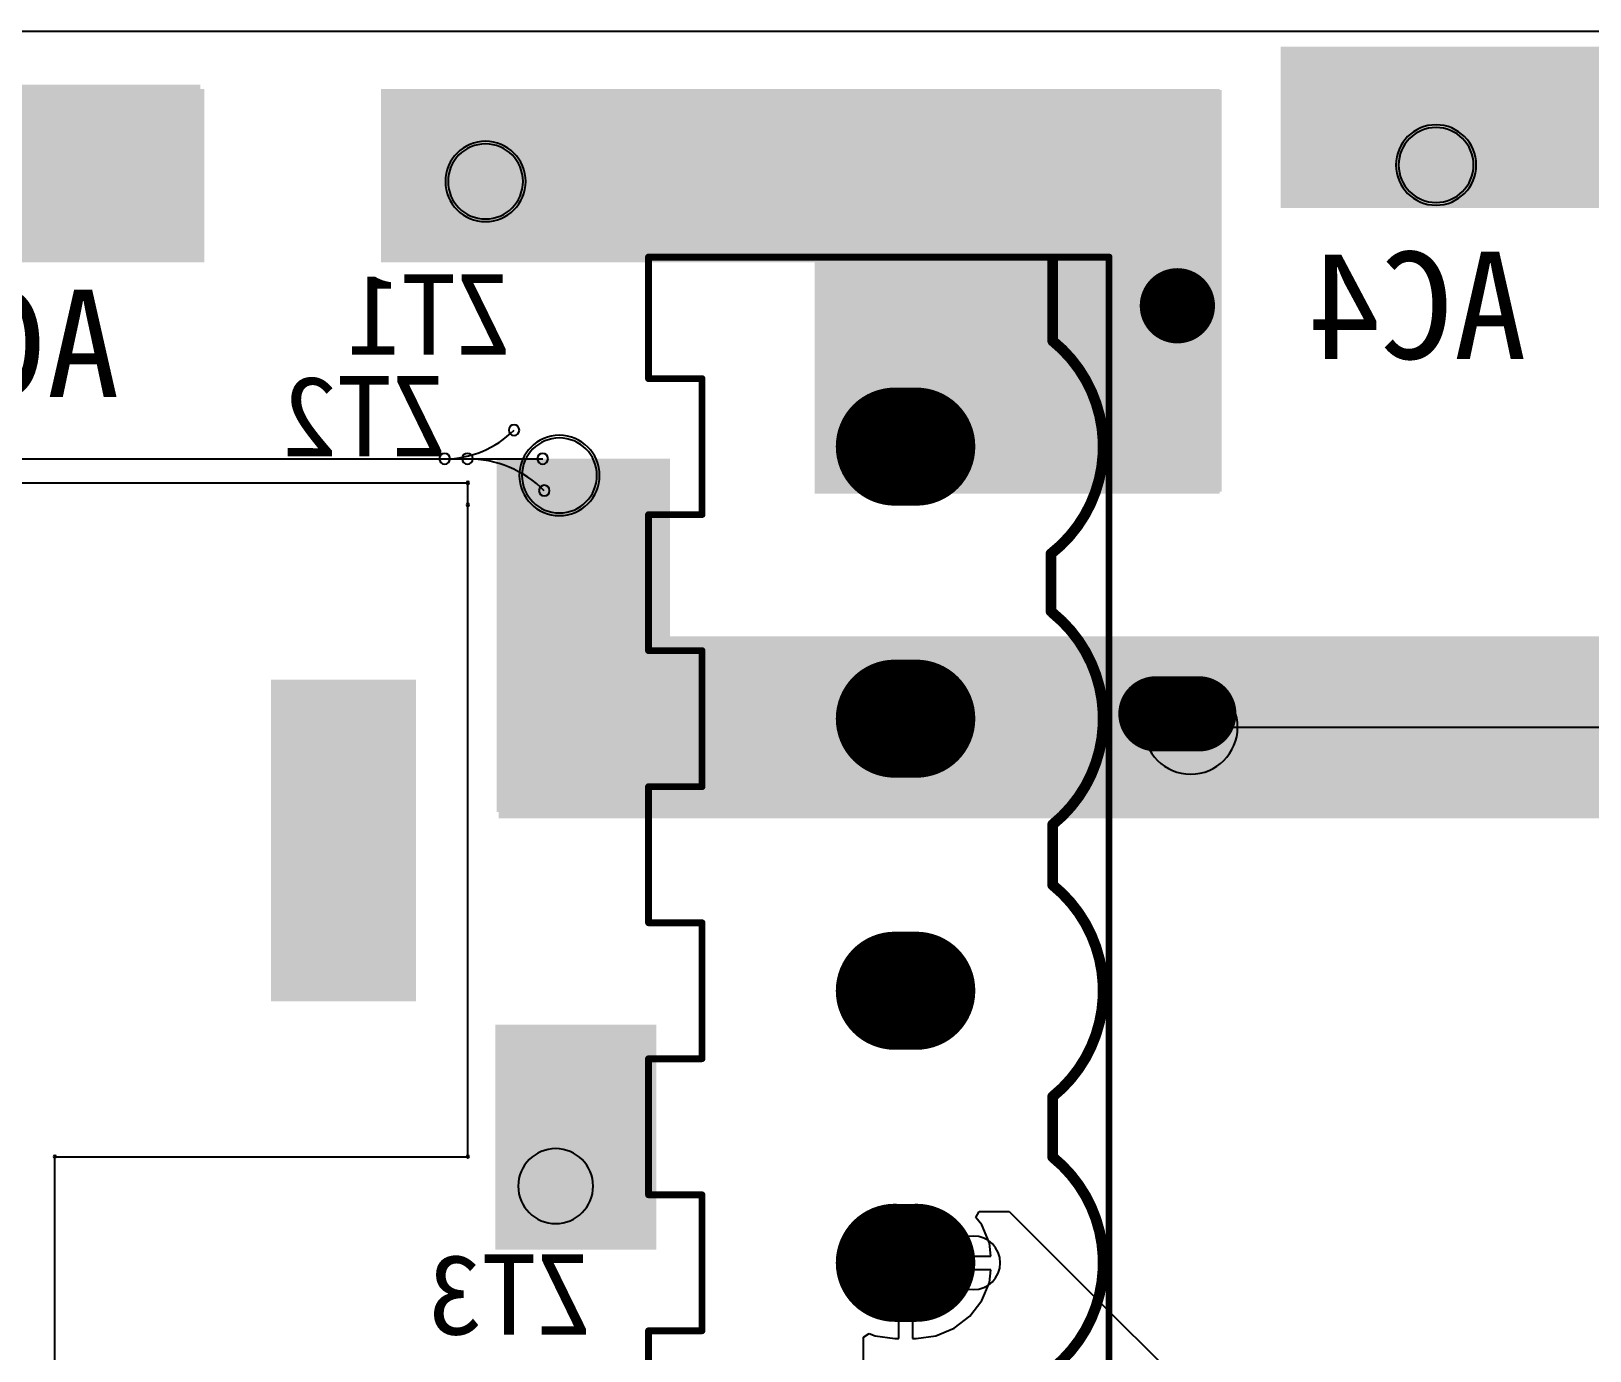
# Model space of a CAD drawing. Header units: inches. Extents: x 32166 to 66782, y 2386 to 7162.
# Drawn here: x 32813.6 to 32930, y 3302.3 to 3400.8 of the extents above; entities that cross this region are included whole.
import ezdxf

# ---------------------------------------------------------------- set-up
doc = ezdxf.new("R2010")
doc.units = ezdxf.units.IN
doc.header["$LTSCALE"] = 0.64311
doc.header["$MEASUREMENT"] = 0
for name, color, linetype in [('BOTTOMLAYER', 5, 'CONTINUOUS'), ('BOTTOMOVERLAY', 54, 'CONTINUOUS'), ('BOTTOMPASTE', 16, 'CONTINUOUS'), ('BOTTOMSOLDER', 6, 'CONTINUOUS'), ('KEEPOUTLAYER', 6, 'CONTINUOUS'), ('MULTILAYER', 9, 'CONTINUOUS')]:
    doc.layers.add(name, color=color, linetype=linetype)
doc.styles.get("Standard").update_dxf_attribs({"font": 'txt', "width": 0.8})

msp = doc.modelspace()

# ---------------------------------------------------------------- linework, layer by layer
at = {"layer": 'BOTTOMLAYER'}
for p, q in [((32750.95, 3368.91), (32851.8, 3368.91)), ((32900.2, 3348.85), (32957.97, 3348.85)), ((32884.16, 3312.24), (32884.39, 3312.69)), ((32884.59, 3311.68), (32884.16, 3312.24)), ((32884.39, 3312.69), (32886.65, 3312.69)), ((32886.65, 3312.69), (32893.69, 3305.65)), ((32885.16, 3310.31), (32884.59, 3311.68)), ((32885.28, 3309.36), (32885.16, 3310.31)), ((32878.39, 3303.2), (32878.39, 3308.85)), ((32878.39, 3308.85), (32878.9, 3308.85)), ((32878.9, 3308.85), (32878.9, 3309.36)), ((32878.9, 3309.36), (32885.28, 3309.36)), ((32878.9, 3308.85), (32883.97, 3308.85)), ((32885.28, 3308.34), (32879.41, 3308.34)), ((32879.41, 3308.34), (32879.41, 3303.2)), ((32885.16, 3307.39), (32885.28, 3308.34)), ((32884.59, 3306.03), (32885.16, 3307.39)), ((32883.69, 3304.86), (32884.59, 3306.03)), ((32882.52, 3303.96), (32883.69, 3304.86)), ((32893.69, 3305.65), (32898.29, 3301.05)), ((32875.77, 3303.3), (32876.19, 3303.58)), ((32876.19, 3303.58), (32876.64, 3303.4)), ((32881.16, 3303.4), (32882.52, 3303.96)), ((32875.77, 3294.09), (32875.77, 3303.3)), ((32876.64, 3303.4), (32878.1, 3303.2)), ((32878.1, 3303.2), (32878.39, 3303.2)), ((32879.41, 3303.2), (32879.7, 3303.2)), ((32879.7, 3303.2), (32881.16, 3303.4))]:
    msp.add_line(p, q, dxfattribs=at)
for points, const_width in [([(32899.2, 3381.53, 1), (32899.2, 3379.13, 1)], 2.4), ([(32878.1, 3371.81, 1), (32878.1, 3367.81, 1)], 4), ([(32879.7, 3371.81, 1), (32879.7, 3367.81, 1)], 4), ([(32878.1, 3351.49, 1), (32878.1, 3347.49, 1)], 4), ([(32879.7, 3351.49, 1), (32879.7, 3347.49, 1)], 4), ([(32897.6, 3351.05, 1), (32897.6, 3348.65, 1)], 2.4), ([(32900.8, 3351.05, 1), (32900.8, 3348.65, 1)], 2.4), ([(32878.1, 3331.17, 1), (32878.1, 3327.17, 1)], 4), ([(32879.7, 3331.17, 1), (32879.7, 3327.17, 1)], 4), ([(32878.1, 3310.85, 1), (32878.1, 3306.85, 1)], 4), ([(32879.7, 3310.85, 1), (32879.7, 3306.85, 1)], 4)]:
    msp.add_lwpolyline(points, format="xyb", close=True, dxfattribs=dict(at, const_width=const_width))
for points, const_width in [([(32878.1, 3369.81), (32879.7, 3369.81)], 8), ([(32878.1, 3349.49), (32879.7, 3349.49)], 8), ([(32900.8, 3349.85), (32897.6, 3349.85)], 4.8), ([(32878.1, 3329.17), (32879.7, 3329.17)], 8), ([(32878.1, 3308.85), (32879.7, 3308.85)], 8)]:
    msp.add_lwpolyline(points, dxfattribs=dict(at, const_width=const_width))
for centre, radius, start, end in [((32918.52, 3390.85), 2.8, 0, 180), ((32847.53, 3389.62), 2.8, 0, 180), ((32918.52, 3390.85), 2.8, 180, 0), ((32847.53, 3389.62), 2.8, 180, 0), ((32849.66, 3371.05), 0.4, 0, 180), ((32844.48, 3376.23), 7.33, 270, 315), ((32849.66, 3371.05), 0.4, 180, 0), ((32853.05, 3367.66), 2.8, 0, 180), ((32844.48, 3368.91), 0.4, 0, 180), ((32844.48, 3368.91), 0.4, 180, 0), ((32846.18, 3368.91), 0.4, 0, 180), ((32846.18, 3368.91), 0.4, 180, 0), ((32846.18, 3360.78), 8.12, 45, 90), ((32851.8, 3368.91), 0.4, 0, 180), ((32851.8, 3368.91), 0.4, 180, 0), ((32853.05, 3367.66), 2.8, 180, 0), ((32851.92, 3366.53), 0.4, 0, 180), ((32851.92, 3366.53), 0.4, 180, 0), ((32900.2, 3348.85), 3.5, 0, 180), ((32900.2, 3348.85), 3.5, 180, 0), ((32852.77, 3314.58), 2.8, 0, 180), ((32852.77, 3314.58), 2.8, 180, 0), ((32878.9, 3308.85), 2, 0, 180), ((32883.97, 3308.85), 2, 0, 180), ((32878.9, 3308.85), 2, 180, 0), ((32883.97, 3308.85), 2, 180, 0)]:
    msp.add_arc(centre, radius, start, end, dxfattribs=at)
for points in [[(32906.92, 3388.49), (33415.96, 3388.49), (32906.92, 3399.69), (33415.96, 3399.69)], [(32770.6, 3383.57), (32826.52, 3383.57), (32770.6, 3396.53), (32826.52, 3396.53)], [(32839.72, 3383.57), (32902.36, 3383.57), (32839.72, 3396.53), (32902.36, 3396.53)], [(32872.12, 3366.29), (32902.36, 3366.29), (32872.12, 3383.57), (32902.36, 3383.57)], [(32848.36, 3342.53), (32861.32, 3342.53), (32848.36, 3368.91), (32861.32, 3368.91)], [(32861.32, 3342.53), (32876.44, 3342.53), (32861.32, 3355.49), (32876.44, 3355.49)], [(32876.44, 3342.53), (32902.36, 3342.53), (32876.44, 3355.49), (32902.36, 3355.49)], [(32831.92, 3351.99), (32831.92, 3328.79), (32841.92, 3351.99), (32841.92, 3328.79)], [(32859.88, 3326.25), (32848.68, 3326.25), (32859.88, 3310.25), (32848.68, 3310.25)]]:
    msp.add_solid(points, dxfattribs=at)
at = {"layer": 'BOTTOMOVERLAY'}
for points, const_width in [([(32859.7, 3383.97), (32882.9, 3383.97)], 0.508), ([(32859.7, 3374.89), (32859.7, 3383.97)], 0.508), ([(32882.9, 3383.97), (32894.1, 3383.97)], 0.508), ([(32889.89, 3377.71), (32889.89, 3383.79)], 0.8), ([(32894.1, 3233.73), (32894.1, 3383.97)], 0.508), ([(32859.7, 3374.89), (32863.7, 3374.89)], 0.508), ([(32859.7, 3374.89), (32863.7, 3374.89)], 0.508), ([(32863.7, 3364.73), (32863.7, 3374.89)], 0.508), ([(32859.7, 3364.73), (32863.7, 3364.73)], 0.508), ([(32859.7, 3354.57), (32859.7, 3364.73)], 0.508), ([(32889.76, 3357.52), (32889.76, 3361.81)], 0.8), ([(32859.7, 3354.57), (32863.7, 3354.57)], 0.508), ([(32863.7, 3344.41), (32863.7, 3354.57)], 0.508), ([(32859.7, 3344.41), (32863.7, 3344.41)], 0.508), ([(32859.7, 3334.25), (32859.7, 3344.41)], 0.508), ([(32889.89, 3337.07), (32889.89, 3341.59)], 0.8), ([(32859.7, 3334.25), (32863.7, 3334.25)], 0.508), ([(32863.7, 3324.09), (32863.7, 3334.25)], 0.508), ([(32859.7, 3324.09), (32863.7, 3324.09)], 0.508), ([(32859.7, 3313.93), (32859.7, 3324.09)], 0.508), ([(32889.89, 3316.75), (32889.89, 3321.27)], 0.8), ([(32859.7, 3313.93), (32863.7, 3313.93)], 0.508), ([(32863.7, 3303.77), (32863.7, 3313.93)], 0.508), ([(32859.7, 3293.61), (32859.7, 3303.77)], 0.508), ([(32859.7, 3303.77), (32863.7, 3303.77)], 0.508)]:
    msp.add_lwpolyline(points, dxfattribs=dict(at, const_width=const_width))
for points, const_width in [([(32859.7, 3384.1, 1), (32859.7, 3383.85, 1)], 0.254), ([(32859.7, 3384.1, 1), (32859.7, 3383.85, 1)], 0.254), ([(32882.9, 3384.1, 1), (32882.9, 3383.85, 1)], 0.254), ([(32882.9, 3384.1, 1), (32882.9, 3383.85, 1)], 0.254), ([(32889.89, 3383.99, 1), (32889.89, 3383.59, 1)], 0.4), ([(32894.1, 3384.1, 1), (32894.1, 3383.85, 1)], 0.254), ([(32894.1, 3384.1, 1), (32894.1, 3383.85, 1)], 0.254), ([(32889.89, 3377.91, 1), (32889.89, 3377.51, 1)], 0.4), ([(32889.89, 3377.91, 1), (32889.89, 3377.51, 1)], 0.4), ([(32859.7, 3375.02, 1), (32859.7, 3374.77, 1)], 0.254), ([(32859.7, 3375.02, 1), (32859.7, 3374.77, 1)], 0.254), ([(32859.7, 3375.02, 1), (32859.7, 3374.77, 1)], 0.254), ([(32863.7, 3375.02, 1), (32863.7, 3374.77, 1)], 0.254), ([(32863.7, 3375.02, 1), (32863.7, 3374.77, 1)], 0.254), ([(32863.7, 3375.02, 1), (32863.7, 3374.77, 1)], 0.254), ([(32859.7, 3364.86, 1), (32859.7, 3364.61, 1)], 0.254), ([(32859.7, 3364.86, 1), (32859.7, 3364.61, 1)], 0.254), ([(32863.7, 3364.86, 1), (32863.7, 3364.61, 1)], 0.254), ([(32863.7, 3364.86, 1), (32863.7, 3364.61, 1)], 0.254), ([(32889.76, 3362.01, 1), (32889.76, 3361.61, 1)], 0.4), ([(32889.76, 3362.01, 1), (32889.76, 3361.61, 1)], 0.4), ([(32889.76, 3357.72, 1), (32889.76, 3357.32, 1)], 0.4), ([(32889.89, 3357.59, 1), (32889.89, 3357.19, 1)], 0.4), ([(32859.7, 3354.7, 1), (32859.7, 3354.45, 1)], 0.254), ([(32859.7, 3354.7, 1), (32859.7, 3354.45, 1)], 0.254), ([(32863.7, 3354.7, 1), (32863.7, 3354.45, 1)], 0.254), ([(32863.7, 3354.7, 1), (32863.7, 3354.45, 1)], 0.254), ([(32859.7, 3344.54, 1), (32859.7, 3344.29, 1)], 0.254), ([(32859.7, 3344.54, 1), (32859.7, 3344.29, 1)], 0.254), ([(32863.7, 3344.54, 1), (32863.7, 3344.29, 1)], 0.254), ([(32863.7, 3344.54, 1), (32863.7, 3344.29, 1)], 0.254), ([(32889.89, 3341.79, 1), (32889.89, 3341.39, 1)], 0.4), ([(32889.89, 3341.79, 1), (32889.89, 3341.39, 1)], 0.4), ([(32889.89, 3337.27, 1), (32889.89, 3336.87, 1)], 0.4), ([(32889.89, 3337.27, 1), (32889.89, 3336.87, 1)], 0.4), ([(32859.7, 3334.38, 1), (32859.7, 3334.13, 1)], 0.254), ([(32859.7, 3334.38, 1), (32859.7, 3334.13, 1)], 0.254), ([(32863.7, 3334.38, 1), (32863.7, 3334.13, 1)], 0.254), ([(32863.7, 3334.38, 1), (32863.7, 3334.13, 1)], 0.254), ([(32859.7, 3324.22, 1), (32859.7, 3323.97, 1)], 0.254), ([(32859.7, 3324.22, 1), (32859.7, 3323.97, 1)], 0.254), ([(32863.7, 3324.22, 1), (32863.7, 3323.97, 1)], 0.254), ([(32863.7, 3324.22, 1), (32863.7, 3323.97, 1)], 0.254), ([(32889.89, 3321.47, 1), (32889.89, 3321.07, 1)], 0.4), ([(32889.89, 3321.47, 1), (32889.89, 3321.07, 1)], 0.4), ([(32889.89, 3316.95, 1), (32889.89, 3316.55, 1)], 0.4), ([(32889.89, 3316.95, 1), (32889.89, 3316.55, 1)], 0.4), ([(32859.7, 3314.06, 1), (32859.7, 3313.81, 1)], 0.254), ([(32859.7, 3314.06, 1), (32859.7, 3313.81, 1)], 0.254), ([(32863.7, 3314.06, 1), (32863.7, 3313.81, 1)], 0.254), ([(32863.7, 3314.06, 1), (32863.7, 3313.81, 1)], 0.254), ([(32859.7, 3303.9, 1), (32859.7, 3303.65, 1)], 0.254), ([(32859.7, 3303.9, 1), (32859.7, 3303.65, 1)], 0.254), ([(32863.7, 3303.9, 1), (32863.7, 3303.65, 1)], 0.254), ([(32863.7, 3303.9, 1), (32863.7, 3303.65, 1)], 0.254)]:
    msp.add_lwpolyline(points, format="xyb", close=True, dxfattribs=dict(at, const_width=const_width))
at = {"layer": 'BOTTOMOVERLAY', "const_width": 0.8}
for points in [[(32889.89, 3377.71, -0.482386), (32889.76, 3361.81)], [(32889.89, 3357.39, -0.477243), (32889.89, 3341.59)], [(32889.89, 3337.07, -0.477243), (32889.89, 3321.27)], [(32889.89, 3316.75, -0.477246), (32889.89, 3300.95)]]:
    msp.add_lwpolyline(points, format="xyb", dxfattribs=at)
at = {"layer": 'BOTTOMPASTE'}
msp.add_solid([(32859.88, 3326.25), (32848.68, 3326.25), (32859.88, 3310.25), (32848.68, 3310.25)], dxfattribs=at)
at = {"layer": 'BOTTOMSOLDER'}
for points, const_width in [([(32899.2, 3381.74, 1), (32899.2, 3378.93, 1)], 2.81), ([(32878.1, 3372.02, 1), (32878.1, 3367.61, 1)], 4.41), ([(32879.7, 3372.02, 1), (32879.7, 3367.61, 1)], 4.41), ([(32878.1, 3351.7, 1), (32878.1, 3347.29, 1)], 4.41), ([(32879.7, 3351.7, 1), (32879.7, 3347.29, 1)], 4.41), ([(32897.6, 3351.26, 1), (32897.6, 3348.45, 1)], 2.81), ([(32900.8, 3351.26, 1), (32900.8, 3348.45, 1)], 2.81), ([(32878.1, 3331.38, 1), (32878.1, 3326.97, 1)], 4.41), ([(32879.7, 3331.38, 1), (32879.7, 3326.97, 1)], 4.41), ([(32878.1, 3311.06, 1), (32878.1, 3306.65, 1)], 4.41), ([(32879.7, 3311.06, 1), (32879.7, 3306.65, 1)], 4.41)]:
    msp.add_lwpolyline(points, format="xyb", close=True, dxfattribs=dict(at, const_width=const_width))
for points, const_width in [([(32878.1, 3369.81), (32879.7, 3369.81)], 8.81), ([(32878.1, 3349.49), (32879.7, 3349.49)], 8.81), ([(32900.8, 3349.85), (32897.6, 3349.85)], 5.61), ([(32878.1, 3329.17), (32879.7, 3329.17)], 8.81), ([(32878.1, 3308.85), (32879.7, 3308.85)], 8.81)]:
    msp.add_lwpolyline(points, dxfattribs=dict(at, const_width=const_width))
for centre, start, end in [((32918.52, 3390.85), 0, 180), ((32847.53, 3389.62), 0, 180), ((32918.52, 3390.85), 180, 0), ((32847.53, 3389.62), 180, 0), ((32853.05, 3367.66), 0, 180), ((32853.05, 3367.66), 180, 0)]:
    msp.add_arc(centre, 3, start, end, dxfattribs=at)
for points in [[(32906.92, 3387.65), (33792.92, 3387.65), (32906.92, 3399.65), (33792.92, 3399.65)], [(32770.92, 3383.65), (32826.24, 3383.65), (32770.92, 3396.85), (32826.24, 3396.85)], [(32839.72, 3384.05), (32902.52, 3384.05), (32839.72, 3396.45), (32902.52, 3396.45)], [(32872.12, 3366.45), (32902.52, 3366.45), (32872.12, 3384.05), (32902.52, 3384.05)], [(32848.52, 3342.85), (32861.32, 3342.85), (32848.52, 3368.85), (32861.32, 3368.85)], [(32848.52, 3342.05), (32966.52, 3342.05), (32848.52, 3355.65), (32966.52, 3355.65)], [(32831.52, 3352.4), (32831.52, 3328.38), (32842.33, 3352.4), (32842.33, 3328.38)], [(32860.29, 3326.65), (32848.27, 3326.65), (32860.29, 3309.84), (32848.27, 3309.84)]]:
    msp.add_solid(points, dxfattribs=at)
at = {"layer": 'KEEPOUTLAYER'}
for p, q in [((32676.92, 3400.85), (34016.92, 3400.85)), ((32732.05, 3367.11), (32846.21, 3367.11)), ((32846.21, 3365.47), (32846.21, 3367.11)), ((32846.21, 3316.78), (32846.21, 3365.47)), ((32815.37, 3283.46), (32815.37, 3316.78)), ((32815.37, 3316.78), (32846.21, 3316.78))]:
    msp.add_line(p, q, dxfattribs=at)
for centre, start, end in [((32846.21, 3367.11), 0, 180), ((32846.21, 3367.11), 0, 180), ((32846.21, 3367.11), 180, 0), ((32846.21, 3367.11), 180, 0), ((32846.21, 3365.47), 0, 180), ((32846.21, 3365.47), 0, 180), ((32846.21, 3365.47), 180, 0), ((32846.21, 3365.47), 180, 0), ((32815.37, 3316.78), 0, 180), ((32815.37, 3316.78), 0, 180), ((32815.37, 3316.78), 180, 0), ((32815.37, 3316.78), 180, 0), ((32846.21, 3316.78), 0, 180), ((32846.21, 3316.78), 0, 180), ((32846.21, 3316.78), 180, 0), ((32846.21, 3316.78), 180, 0)]:
    msp.add_arc(centre, 0.1, start, end, dxfattribs=at)
at = {"layer": 'MULTILAYER'}
for points, const_width in [([(32899.2, 3381.53, 1), (32899.2, 3379.13, 1)], 2.4), ([(32878.1, 3371.81, 1), (32878.1, 3367.81, 1)], 4), ([(32879.7, 3371.81, 1), (32879.7, 3367.81, 1)], 4), ([(32878.1, 3351.49, 1), (32878.1, 3347.49, 1)], 4), ([(32879.7, 3351.49, 1), (32879.7, 3347.49, 1)], 4), ([(32897.6, 3351.05, 1), (32897.6, 3348.65, 1)], 2.4), ([(32900.8, 3351.05, 1), (32900.8, 3348.65, 1)], 2.4), ([(32878.1, 3331.17, 1), (32878.1, 3327.17, 1)], 4), ([(32879.7, 3331.17, 1), (32879.7, 3327.17, 1)], 4), ([(32878.1, 3310.85, 1), (32878.1, 3306.85, 1)], 4), ([(32879.7, 3310.85, 1), (32879.7, 3306.85, 1)], 4)]:
    msp.add_lwpolyline(points, format="xyb", close=True, dxfattribs=dict(at, const_width=const_width))
for points, const_width in [([(32878.1, 3369.81), (32879.7, 3369.81)], 8), ([(32878.1, 3349.49), (32879.7, 3349.49)], 8), ([(32900.8, 3349.85), (32897.6, 3349.85)], 4.8), ([(32878.1, 3329.17), (32879.7, 3329.17)], 8), ([(32878.1, 3308.85), (32879.7, 3308.85)], 8)]:
    msp.add_lwpolyline(points, dxfattribs=dict(at, const_width=const_width))
for centre, start, end in [((32918.52, 3390.85), 0, 180), ((32847.53, 3389.62), 0, 180), ((32918.52, 3390.85), 180, 0), ((32847.53, 3389.62), 180, 0), ((32853.05, 3367.66), 0, 180), ((32853.05, 3367.66), 180, 0), ((32852.77, 3314.58), 0, 180), ((32852.77, 3314.58), 180, 0)]:
    msp.add_arc(centre, 2.8, start, end, dxfattribs=at)
msp.add_solid([(32831.92, 3351.99), (32831.92, 3328.79), (32841.92, 3351.99), (32841.92, 3328.79)], dxfattribs=at)

# ---------------------------------------------------------------- texts
at = {"layer": 'BOTTOMOVERLAY', "text_generation_flag": 2}
for s, height, p in [('AC4', 8, (32925.28, 3376.37)), ('AC3', 8, (32820.2, 3373.53)), ('ZT1', 6, (32849.41, 3376.69)), ('ZT2', 6, (32844.61, 3369.09)), ('ZT3', 6, (32855.41, 3303.49))]:
    msp.add_text(s, height=height, rotation=360, dxfattribs=at).set_placement(p)

doc.saveas('drawing.dxf')
